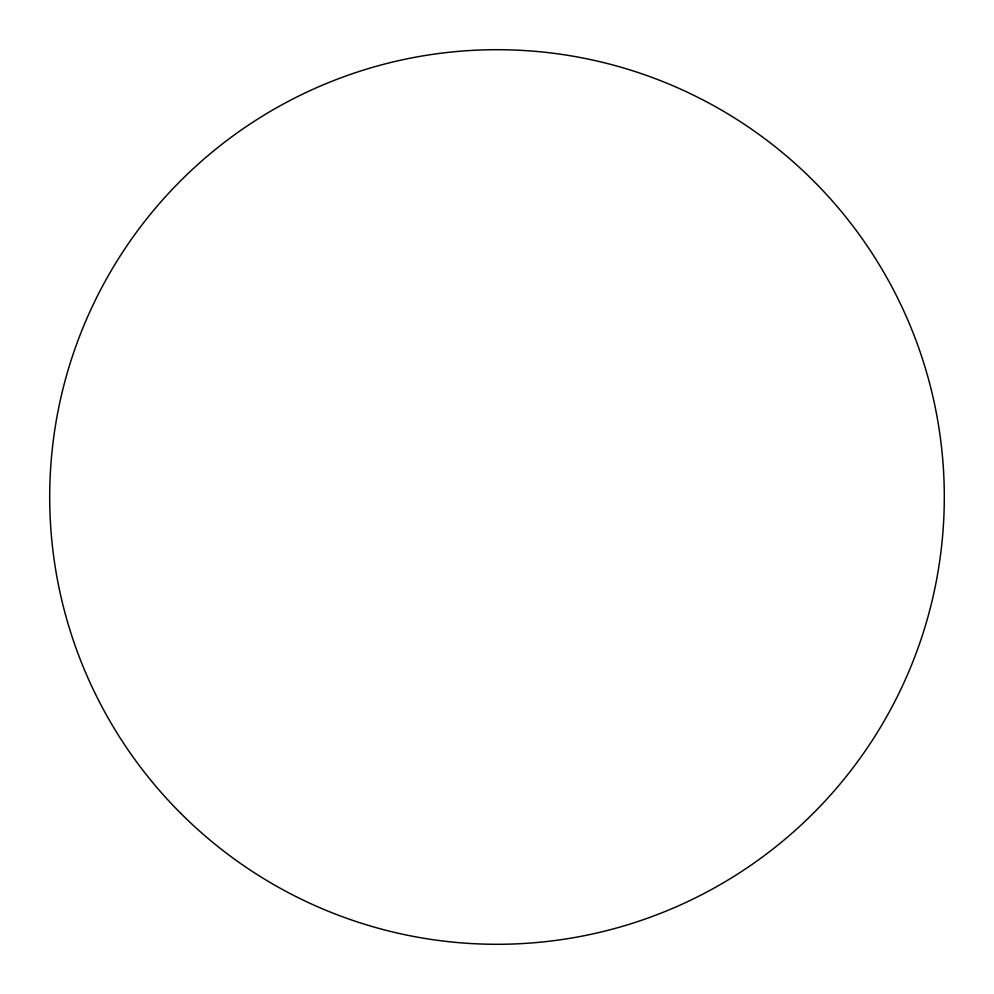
<?xml version="1.0" encoding="UTF-8"?>
<svg xmlns="http://www.w3.org/2000/svg" width="994" height="994" viewBox="0 0 994 994"><rect width="100%" height="100%" fill="white"/><g stroke="black" fill="none" stroke-linecap="round" stroke-linejoin="round"><path stroke-width="1.49" d="M180.771 813.341A447.3 447.3 0 0 0 929.079 612.689A447.3 447.3 0 0 0 381.149 64.958A447.3 447.3 0 0 0 180.771 813.341"/></g></svg>
